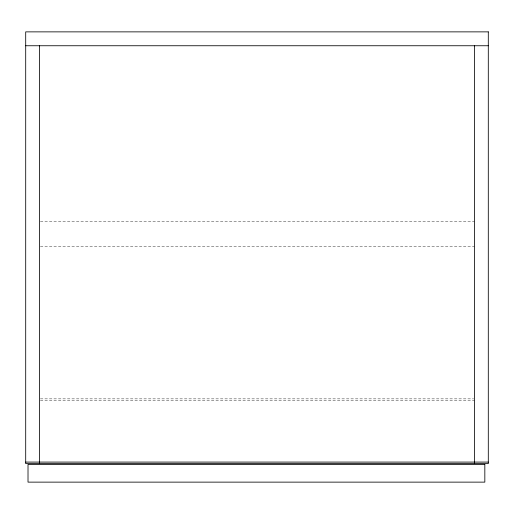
<?xml version="1.0" encoding="UTF-8"?>
<svg xmlns="http://www.w3.org/2000/svg" width="514" height="514" viewBox="0 0 514 514"><rect width="100%" height="100%" fill="white"/><g stroke="black" fill="none" stroke-linecap="round" stroke-linejoin="round"><path stroke-width="0.39" stroke-dasharray="2.57 1.93" d="M40.381 221.534L474.422 221.534M40.381 246.206L474.422 246.206M40.381 398.864L473.619 398.864M40.381 400.406L474.422 400.406"/><path stroke-width="0.77" d="M25.7 45.746L488.3 45.746M25.7 462.086L488.3 462.086M474.422 45.746L474.422 463.628M39.578 45.746L39.578 463.628M488.3 31.868L25.7 31.868L25.7 463.628L488.3 463.628L488.3 31.868M484.83 464.399L28.013 464.399L28.013 482.132L484.83 482.132L484.83 464.399"/></g></svg>
